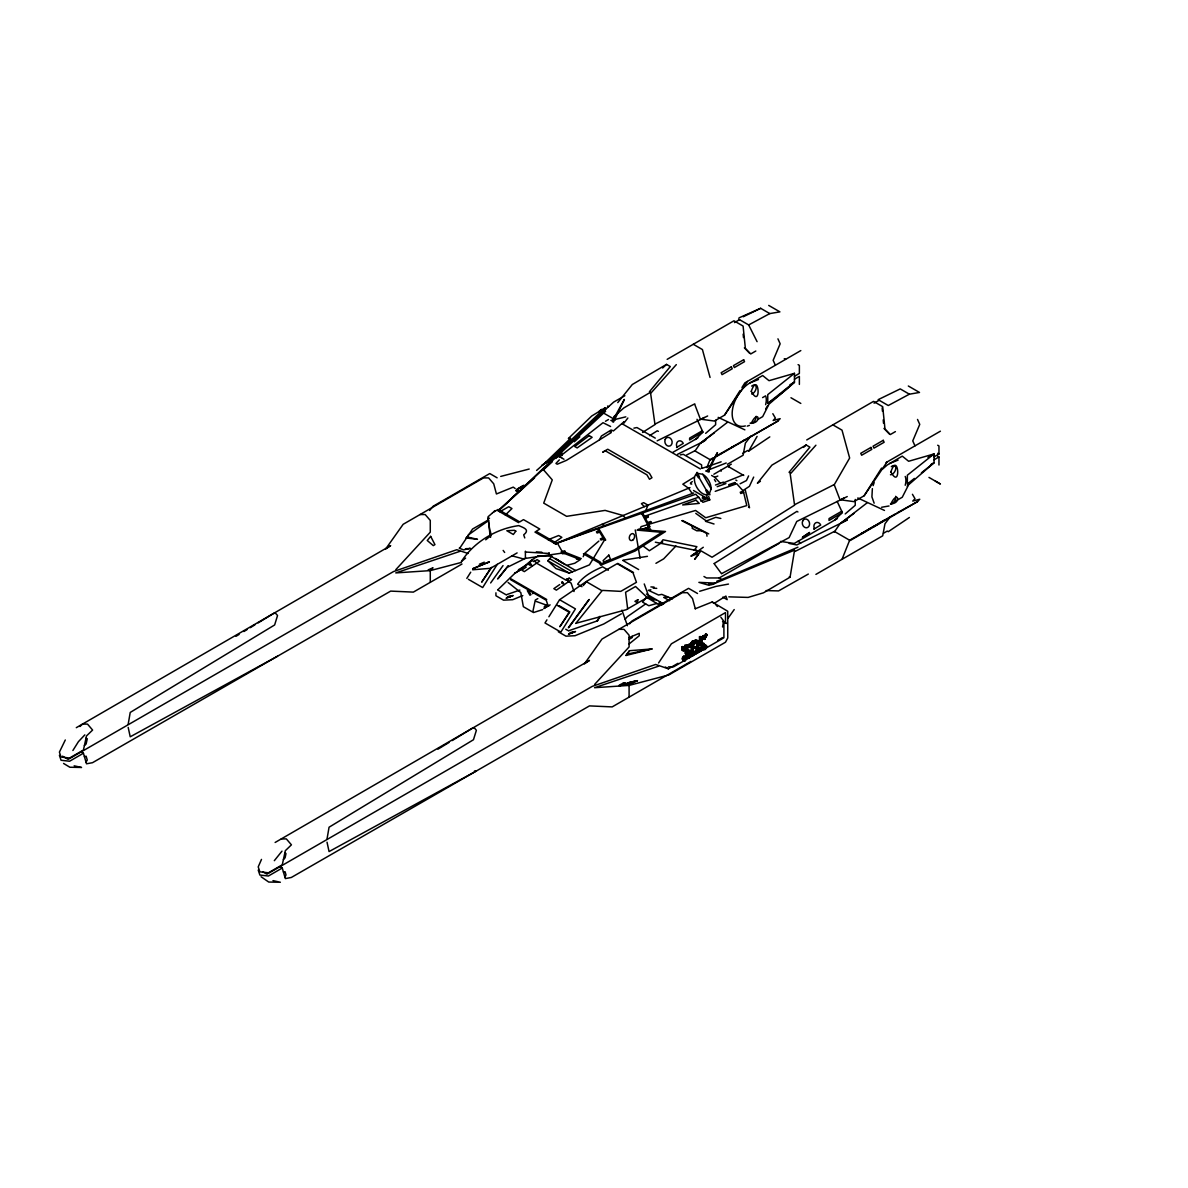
<?xml version="1.0" encoding="UTF-8"?>
<svg xmlns="http://www.w3.org/2000/svg" width="1188" height="1188" viewBox="0 0 1188 1188"><rect width="100%" height="100%" fill="white"/><g stroke="black" fill="none" stroke-linecap="round" stroke-linejoin="round"><path stroke-width="1.5" d="M692.322 526.076L692.248 528.348L696.792 530.784L701.395 530.694M697.742 473.418L697.044 472.319L696.123 474.339L698.44 477.739L699.524 477.116L697.742 473.418L702.761 474.279A11.865 6.846 60 0 1 711.152 488.817L709.385 493.599L707.068 490.199L705.999 490.822L707.766 494.535L709.993 494.743L709.385 493.599M872.363 488.624L871.918 496.896L874.145 503.192M728.808 596.851L748.113 597.416L763.498 592.797L790.065 577.19L794.579 550.103L712.043 584.541L708.865 583.947M128.185 724.19L130.22 712.444L274.636 624.962L277.547 615.518L275.646 613.335L273.775 613.32L258.123 622.898M327.027 838.966L329.061 827.219L473.463 739.738L476.388 730.293L474.487 728.11M532.922 611.33L535.283 600.059L537.837 598.589M691.772 648.5L693.035 650.4L691.772 648.5C695.218 644.802 695.396 649.806 691.772 648.143L691.772 646.896L693.406 646.272L691.772 648.143M550.133 604.87L543.881 608.479L548.604 605.538M682.61 658.598L683.961 656.118L685.224 656.845C682.758 658.85 685.535 663.706 683.308 659.682A2.228 1.277 -60 0 1 683.605 658.687L685.224 656.83M765.621 404.663L765.918 403.445A15.934 9.192 -60 0 0 765.918 396.718L765.621 395.856L762.592 397.594M905.211 485.253L905.523 484.036A15.934 9.192 -60 0 0 905.523 477.309L905.211 476.447M701.321 640.436L701.351 640.302A3.668 2.124 -60 0 0 702.271 639.961L703.771 637.822L702.45 637.377A3.148 1.812 -60 0 0 701.588 638.06L699.48 636.768L699.48 640.035L701.321 640.436L699.48 640.035M873.121 485.654L874.145 482.64M583.189 556.741L584.303 553.653L598.871 541.06M704.276 644.356L706.429 645.515A2.198 1.262 -60 0 1 706.726 646.168L706.726 646.792A2.213 1.277 -60 0 1 706.429 647.787L704.811 649.643L703.534 648.886C706.682 647.356 702.539 643.347 705.152 644.772A2.198 1.262 -60 0 1 705.464 645.426L705.479 645.737M649.346 595.678L648.826 597.044L653.905 599.985L656.325 599.702M686.159 655.39L685.417 657.291L686.887 656.429L688.164 657.172L686.694 658.018L687.421 656.118L688.164 657.172M659.741 601.677L659.088 603.311L661.968 604.974M687.837 655.464L685.431 659.964L684.154 659.236L685.773 655.182L687.837 655.464L689.441 657.647L688.179 656.919M706.86 467.597L710.053 459.637L713.171 457.84M842.01 559.325L849.643 540.243L895.41 513.825M645.767 510.602L647.98 505.152L643.629 502.643L641.416 503.653L644.341 506.667M705.613 637.362L704.336 636.62L705.939 633.961L707.216 634.689L704.633 639.382L703.37 638.654L704.009 637.303L702.702 635.832L705.613 637.362L707.216 634.689M703.37 638.654L705.939 633.961M529.239 564.998L529.878 563.602L531.779 566.468L524.339 571.621L521.799 570.151L526.269 567.062M529.744 564.656L530.383 563.246L532.283 566.127L536.56 563.157L566.052 580.19L566.542 578.883L567.819 579.625L568.606 581.645L571.086 583.085L574.042 591.535M561.776 583.145L562.414 581.749L564.315 584.615L568.606 581.645M748.603 475.913L746.45 480.546L740.124 483.768M753.682 477.086L749.39 486.352L743.213 490.421M704.633 639.382L705.286 638.045L702.702 635.832M685.298 648.217L687.199 648.589L687.199 645.47L685.164 648.381L683.887 647.653L685.045 645.247L688.431 646.034M702.138 645.143L698.826 644.208L700.861 641.297L702.138 642.025L702.138 645.143L696.762 643.658L696.762 646.792L698.618 647.178L698.618 644.49L697.356 643.748L697.356 646.435L698.618 647.178M702.138 642.025L700.088 644.95L700.222 642.099L701.499 642.827L701.499 645.515M624.398 399.554L613.454 422.171L612.741 421.755M708.078 472.096L717.463 452.702M261.494 859.399L258.212 866.898L259.875 871.829L268.414 872.794L282.269 864.805L285.328 850.712L291.431 844.831L286.323 838.891L281.229 838.951M682.417 647.193L683.694 647.92L683.694 650.608L682.417 649.881L682.417 647.193L684.05 648.084L685.298 645.529M683.664 648.306L685.313 648.811L686.56 646.272L685.045 645.247M697.356 643.748L698.975 644.639L700.222 642.099M698.589 644.861L700.252 645.381L701.499 642.827M284.912 877.13L285.996 874.932L285.105 871.784L283.412 871.947M907.201 486.338L908.82 483.174M599.391 439.916L601.395 436.041L611.196 429.952M626.046 655.464L629.506 650.712L651.974 648.945L626.046 655.464L629.506 650.712M72.884 750.504L78.408 741.683L84.823 734.882M693.911 646.807L693.584 645.693L691.134 646.911L691.134 650.029L693.035 650.4M705.152 647.059L703.534 648.915M612.191 421.517L624.264 399.495M706.979 471.517L717.329 452.643M742.574 453.43L747.653 450.49L748.678 451.084L757.083 436.412M597.282 621.176L600.014 616.468M597.133 620.968L599.747 616.498M65.295 739.99L59.4 752.123L61.063 757.053L69.602 758.003L83.427 750.029L86.501 735.921L92.605 730.056L87.511 724.101L82.507 724.086L79.967 726.507M604.855 539.397L589.441 564.864L569.29 573.136L555.999 568.577L547.787 560.706L551.603 556.667L575.616 570.537M765.696 408.88L767.611 405.747M86.011 762.087L87.273 760.068L86.13 756.207L84.407 756.608M466.825 578.408L470.715 572.215M497.267 564.345L482.67 587.555L468.414 579.328M546.94 619.854L544.995 622.958L560.84 632.105L575.438 608.88L559.593 599.732L548.886 616.765M704.187 417.508L701.054 419.23L714.374 421.042L724.532 415.161L740.035 390.57M741.965 387.481L744.876 382.878L800.816 350.579M695.945 651.573L697.549 650.282L698.811 651.024L697.356 652.687L698.811 651.024M843.777 498.099L840.659 499.821L853.964 501.633L864.136 495.767L881.57 468.087M694.416 641.268L695.901 640.124L697.49 641.223L695.589 642.322L697.49 641.223M491 567.73L481.689 582.179L491.654 567.374M274.324 860.676L281.987 851.143M459.741 548.188L472.572 529.031L488.491 519.854M658.568 662.978L671.383 643.822L725.497 612.592L725.497 623.18L726.432 623.462L723.477 621.755L722.542 626.997M834.347 532.001L840.109 523.581M724.532 415.161L747.415 381.407M864.136 495.767L887.02 461.998M694.832 451.277L700.504 442.976M683.961 656.088L682.343 657.959A2.228 1.277 -60 0 0 682.046 658.954L684.496 661.374M728.125 618.131L734.214 609.563M490.644 582.952L503.044 565.577M568.31 627.784L588.743 599.821M568.814 627.487L589.248 599.465M767.552 402.301L767.76 403.43A275.393 158.999 0 0 0 794.46 382.15L794.46 373.329L769.022 380.68L762.666 375.542L749.955 382.878A25.171 14.538 -60 0 0 732.313 410.929A25.171 14.538 -60 0 0 745.351 425.928M655.345 542.203L660.424 543.228L662.993 539.783L696.911 546.688L694.341 550.133L699.777 551.232M750.727 436.159L745.381 443.154L743.094 455.242L727.457 464.27M890.317 516.75L884.986 523.76L882.699 535.833L815.904 574.398M536.56 563.157L534.511 560.394L534.021 561.686L531.526 560.246L529.818 563.157L518.443 569.72M627.858 418.013L624.294 422.631L623.893 421.814L613.394 430.947L612.384 430.368L610.023 431.823L611.285 432.551L566.483 460.335L557.276 464.211L555.939 463.454L559.325 459.875M704.811 649.628L706.147 646.465L703.534 644.787M690.688 655.806L690.451 657.068L689.189 656.34L689.426 655.063L692.04 656.162L689.189 654.989L691.357 652.747L692.634 653.474L691.149 655.301L689.886 654.573L691.357 652.747M692.634 653.474L690.451 655.717L690.451 653.816L688.58 653.43L688.58 656.682L689.857 657.424L689.857 654.157L688.58 653.43M497.609 578.927L507.885 566.127M498.114 578.63L508.39 565.815M583.917 584.451L586.204 581.6L602.034 590.748L575.779 623.477M583.278 585.536L586.709 581.259L617.181 563.661L633.026 572.809L636.456 582.313L620.775 591.372L602.539 590.406M617.76 402.598L632.283 384.526L666.527 364.389L670.299 366.572L649.45 391.698L650.475 392.292L654.989 424.576L642.53 432.447M555.939 458.449L559.489 454.068L562.028 455.524M625.155 619.275L627.234 616.75L645.663 603.92M429.625 510.469L433.1 506.266L489.768 473.552L497.133 477.814M629.595 623.863L631.912 621.057L688.58 588.342L697.519 593.495M675.942 545.99L663.676 558.85L655.939 563.32M651.232 392.723L676.314 364.627M790.837 473.329L815.904 445.218M699.598 648.663L699.821 648.41A2.836 1.634 -60 0 1 700.534 647.846L702.167 648.396L700.89 647.252A2.925 1.693 -60 0 0 700.415 647.534C698.707 648.336 701.039 649.688 701.692 648.262A2.925 1.693 -60 0 1 702.167 647.98M700.875 649.064L698.99 648.336L698.99 650.668L700.875 651.054L701.083 649.153A2.836 1.634 -60 0 1 701.811 648.574L702.138 648.41M703.237 647.698L701.366 646.955L701.366 649.301L703.237 649.688L703.459 647.772A2.836 1.634 -60 0 1 704.187 647.208L703.266 645.871A2.925 1.693 -60 0 0 702.791 646.153C701.083 646.97 703.415 648.306 704.068 646.896A2.925 1.693 -60 0 1 704.543 646.614M692.47 640.822L694.356 641.208L694.356 644.46L692.233 644.104A3.044 1.752 -60 0 1 691.401 644.757C688.119 645.812 692.069 639.604 693.747 642.56L692.47 640.822L692.47 641.832M693.733 647.044L693.035 648.886M700.088 637.585L700.326 637.332A3.148 1.812 -60 0 1 701.187 636.649L702.494 637.08L700.994 639.218A3.668 2.124 -60 0 1 700.088 639.575L701.351 640.302M395.767 569.705L430.279 532.165L430.279 520.418L425.17 514.538L420.062 514.538M594.579 684.481L629.091 646.955L629.091 635.209L623.982 629.328L618.889 629.313M697.549 651.262C699.925 653.638 697.92 650.207 696.792 651.974M698.811 651.989C693.525 655.984 701.38 647.772 696.881 651.47C692.946 650.757 699.999 647.074 698.143 651.158M721.175 453.608L722.052 452.673M731.348 447.742L732.224 446.807M733.471 446.51L734.347 445.574M743.643 440.644L744.52 439.694M686.605 455.004L694.787 450.831L710.558 459.934L777.932 421.042L780.16 418.651L773.165 420.493L775.378 418.102L772.839 413.706M861.642 533.264L860.765 534.214L871.814 527.398M873.952 526.165L873.076 527.101L884.124 520.299M795.099 551.425L834.392 531.437L850.148 540.54L917.522 501.633L919.75 499.257L912.755 501.084L914.983 498.693L912.443 494.297M692.47 642.159C691.52 647.698 689.382 640.347 693.747 642.886C693.911 647.044 690.109 643.837 693.747 642.886M283.412 859.548L285.105 857.751L285.996 853.578L284.912 852.628M696.703 641.06C700.608 641.55 694.238 645.366 695.099 642.366C695.485 639.59 700.222 641.371 696.807 640.228C691.49 639.055 694.668 645.693 696.242 641.505A4.277 2.465 -60 0 1 695.515 642.04M698.009 641.772L697.519 642.248A4.277 2.465 -60 0 1 696.51 642.916L694.327 641.876M697.549 650.282L697.549 650.935C695.054 652.42 701.187 647.415 699.42 651.9M695.485 439.501L702.925 432.046L697.014 419.29M834.897 519.988L842.337 512.533L837.169 501.41M647.118 530.1L648.44 528.794L650.371 528.927L650.846 530.383M505.36 514.998L511.954 508.553L508.791 506.712L499.762 511.761M701.351 639.99L701.826 637.139L700.801 637.258A3.445 1.99 -60 0 0 700.088 637.926L700.088 639.263C701.44 642.114 704.766 636.902 702.063 638.001A3.445 1.99 -60 0 0 701.351 638.654L700.088 639.263M498.01 589.634L514.953 573.21M882.743 468.963L887.243 464.983L902.271 456.133L908.627 461.271L934.05 453.935L934.05 462.741L908.627 484.749L902.271 497.237L895.915 500.905M543.391 464.463L536.62 470.418M543.97 463.914L570.596 438.298L568.384 438.476L591.683 416.038L605.167 407.781L548.737 461.093M517.894 490.288L516.75 491.387L517.433 491M600.727 409.994L598.975 411.657L601.692 409.355M549.985 461.33L551.187 460.187M552.435 459.147L549.747 461.687L551.262 460.796L550.237 460.202L542.456 464.82M603.43 411.107L606.177 408.375M518.577 522.631L498.232 510.885L602.524 412.37M602.717 411.969L613.736 402.034L624.873 395.723M498.232 510.885L605.628 411.271M696.123 474.339L695.485 474.933A11.865 6.846 60 0 0 696.821 487.392A11.865 6.846 60 0 0 706.949 494.787L707.766 494.535M84.407 745.529L86.13 743.955L87.273 738.773L86.011 738.194M803.534 447.401L806.132 444.995L809.904 447.163L789.084 472.304L790.065 472.883L794.579 505.182L712.043 557.231L700.965 550.831L694.609 559.355L698.47 554.529L697.356 553.89L691 556.088M662.622 368.013L666.527 364.389M687.05 651.024L687.897 649.212L685.045 650.43L685.045 653.549L686.961 653.905L685.684 651.93L686.961 653.905M685.684 651.588L685.684 650.415C690.555 654.098 689.723 646.762 685.684 651.588L686.961 652.331L688.58 650.489L686.961 651.143L686.961 652.331M493.718 511.983L498.128 509.444L499.153 510.023L534.585 477.873M552.361 461.716L542.753 470.448L543.065 469.29L552.271 479.878L543.718 503.118L566.602 516.335L605.108 510.394L623.121 515.518L625.304 518.102M557.84 456.727L561.954 452.984M574.309 441.773L579.803 436.783M613.647 416.884L623.893 407.9L650.475 392.292M492.129 513.231L488.06 516.75L490.184 536.575M705.642 433.368L715.636 424.71L715.636 420.3M789.886 384.778L794.46 382.135L769.022 404.158L762.666 416.632L757.899 419.394M845.203 513.944L855.241 505.301L855.241 499.435M688.431 646.361L686.619 646.925L688.862 644.624M518.25 571.324L531.526 560.246M485.699 539.812L490.614 535.833L488.06 518.235L489.501 518.235M465.607 558.093L461.375 561.523C473.789 542.114 496.109 528.69 518.785 525.616C523.359 527.665 530.472 529.596 523.7 534.838L524.769 537.926M629.091 643.955L639.248 635.773L639.248 633.308L629.091 637.644M794.46 382.135L767.76 403.43L767.76 394.624L794.46 373.329M914.374 478.422L907.35 484.021L907.35 475.215L934.05 453.935L927.976 457.439M921.413 472.824L934.05 462.741L931.006 464.493M688.208 646.124C694.534 641.787 682.476 651.217 690.733 646.554C692.218 641.312 684.956 649.064 688.312 645.292M695.619 650.742L697.519 649.777L695.366 652.39M561.493 455.182L603.029 422.705L610.587 426.492M578.541 558.909L576.566 559.221L576.566 558.152M705.746 440.139L701.054 442.708L727.442 422.304M846.91 519.869L840.659 523.299L867.047 502.895M564.374 553.489L562.355 553.801L562.355 552.702L580.323 559.607L574.784 563.231L566.706 565.384M701.054 442.708L714.374 432.788M840.659 523.299L853.964 513.379M703.296 547.252L691.253 555.939L698.722 551.277M688.847 644.431L686.902 645.411L689.471 644.223M468.146 535.075L488.58 520.537M559.786 584.526L553.831 588.654L556.385 590.124L563.81 584.971L561.909 582.09M553.742 542.931L561.85 537.347L558.687 535.521L548.143 539.694M559.593 599.732L572.898 590.674M573.403 590.332L586.204 581.6M691.758 484.11L690.555 483.813A1.723 1.01 -60.5 0 1 690.703 482.744L692.307 481.645M702.613 497.104C700.623 499.45 707.395 498.277 704.024 496.926M748.678 451.084L769.794 436.887M909.384 517.493L888.268 531.675L887.258 531.081L883.441 533.293M693.168 652.019L693.97 651.722L694.074 653.504L695.351 654.246L695.322 652.628L693.733 653.43L693.733 655.182L691.861 654.796L691.861 651.529L693.733 651.915C692.871 654.395 697.326 649.539 695.96 653.89L694.074 653.504M531.986 559.875L536.56 556.875M534.526 561.345L537.065 559.682L539.604 561.152L537.065 562.815M662.429 531.972L634.466 549.866L601.38 563.78M662.8 541.951L649.361 550.742L643.198 546.094M514.612 573.433L521.309 569.082L514.835 573.329M693.272 651.588L694.609 651.306L694.683 653.162M686.248 651.262L687.303 649.762L685.684 650.415M760.394 481.289L757.395 483.204L771.903 465.132L806.132 444.995M649.539 435.684L657.32 430.784L658.345 431.363M714.389 563.424L796.925 511.375L797.935 511.969M694.163 477.16L682.818 484.199L688.565 488.238L692.233 493.555M235.967 636.322L239.13 634.407M243.882 631.526L247.045 629.61M250.208 627.695L254.96 624.814M437.926 749.197L449.005 742.485M452.168 740.57L472.572 728.11L474.458 728.125M632.848 681.66L637.421 680.665L627.116 685.045L632.848 681.66L637.421 680.665M546.079 462.028L546.822 461.583L544.921 463.142L545.678 462.696M550.178 459.608L548.203 461.196L548.96 460.751M541.876 465.369L549.643 460.781L550.653 461.36M605.449 421.28L608.494 419.513M76.299 727.68L390.674 545.619L385.565 549.123L403.163 524.294L483.516 477.903L488.61 477.918L493.718 483.798L496.421 493.97L513.261 487.125L515.176 488.52M275.126 842.47L589.486 660.409L584.377 663.914L601.974 639.085L682.328 592.693L687.436 592.693L692.53 598.574L695.307 608.791M667.166 359.34L733.946 320.79L743.094 326.061L745.381 348.426L750.727 353.965L755.806 351.024M734.466 322.601L739.56 319.661M604.915 408.152L601.707 411.39M494.431 511.018L495.158 510.602L492.426 512.949M461.998 564.033L413.365 592.114L390.674 591.104L92.516 762.696L86.501 763.795L83.427 753.237L69.602 761.226L61.063 760.261L59.4 755.33M794.46 376.269L799.375 373.433L799.375 365.369L798.098 364.642M702.331 430.754L689.619 438.09L689.619 439.991L702.925 432.046M794.46 379.21L799.375 376.373L799.375 384.422M672.809 452.376L697.846 437.926M517.122 552.91L490.421 568.324L472.631 569.78M716.305 456.029L777.932 421.042M713.869 474.235L731.303 464.166M532.595 593.673L533.605 593.094M806.756 439.931L873.536 401.381L882.699 406.667L884.986 429.017L890.317 434.556L895.41 431.615M874.071 403.192L879.15 400.252M621.398 613.795L603.727 623.997L575.051 635.714L565.934 636.159L558.301 631.764M886.025 462.578L940.406 431.185M703.964 576.492L706.504 577.962L719.215 577.962L778.972 543.465M934.05 456.86L938.966 454.024L938.966 445.96L937.688 445.233M841.728 511.241L829.016 518.577L829.016 520.478L841.728 513.127M934.05 459.801L938.966 456.964L938.966 465.028M837.436 518.517L794.223 543.465L780.486 541.416M629.091 639.367L632.224 637.555L632.224 636.308M690.941 661.419L612.176 706.905L589.486 705.895L291.327 877.472L285.328 878.585L282.269 868.012L268.414 876.016L259.875 875.051L258.212 870.121M683.694 650.608L681.823 650.222L681.823 647.104L682.699 646.599L685.164 648.381M699.48 636.768L701.351 637.154L701.351 638.327M681.823 647.104L683.961 647.341M695.589 642.619L698.084 641.178M691.134 646.911L692.396 647.653L695.381 646.628L693.035 649.242M696.762 643.658L698.9 643.896M685.684 651.93L690.02 652.138L687.926 651.885M689.263 650.519L691.297 650.801L690.525 651.841L689.263 650.519L691.297 650.801M694.891 647.267L696.925 647.564L696.153 648.603L694.891 647.267L696.925 647.564M701.96 643.183L703.994 643.48L703.222 644.52L701.96 643.183L703.994 643.48M689.263 651.113L691.297 651.395M694.891 647.861L696.925 648.158M701.96 643.777L703.994 644.074M686.961 652.672L689.203 652.613M691.861 651.529L693.733 651.915M704.543 647.014L702.91 646.48A2.836 1.634 -60 0 0 702.197 647.044L703.237 648.024M700.875 648.722L700.267 651.41L698.99 650.668M701.366 646.955L703.237 647.341M684.154 659.236L686.07 659.592L686.516 658.479L688.773 658.033L687.51 657.306M690.763 655.42L692.827 655.702L691.149 655.301M262.771 871.769L266.958 874.19L592.277 686.367L655.613 664.478L668.443 668.814L677.992 663.305M682.758 660.558L685.951 658.716M689.129 656.875L692.307 655.034M697.089 652.286L700.267 650.445M717.775 640.347L722.542 637.585M683.219 660.647L685.224 660.959M808.33 574.056L778.571 590.911L766.097 590.57M896.985 512.949L917.522 501.633M738.535 319.082L748.678 324.933L769.794 313.587L779.907 311.865L768.71 305.405M909.384 394.193L888.268 405.524L878.14 399.673L900.237 388.907L909.384 394.193L919.497 392.456L908.315 385.996M721.755 573.566L789.129 537.6L796.762 521.458L847.237 496.569M749.955 382.878L758.479 379.521M889.56 463.469L898.069 460.127M655.509 423.864L694.787 403.861M795.099 504.454L834.392 484.466L849.643 458.033L842.01 430.145L832.862 424.859M657.157 440.852L707.632 415.978M677.561 454.291L704.35 441.09M508.226 566.854L525.883 558.122M847.237 520.062L796.762 544.936L789.129 543.465M628.749 684.763L636.293 681.066M743.272 316.765L760.647 308.301L769.794 313.587M277.547 656.207L130.22 736.798L128.185 727.412M547.282 605.42L544.253 606.801L547.475 604.529M467.092 548.47L463.766 549.94L459.192 548.173M739.025 317.849L760.647 308.301M751.707 394.03L752.628 393.644A5.034 2.911 -60 0 0 756.073 388.61L756.192 387.481A5.034 2.911 -60 0 0 753.548 385.031M797.935 547.193L721.755 579.432L719.215 577.962M690.005 487.629L555.256 543.807L695.797 494.223L702.895 502.316L709.771 499.896L708.672 496.495M711.612 475.438L714.82 477.294L717.819 476.046M479.373 564.226L484.318 562.191M488.209 562.34L472.794 568.696L489.411 561.865L487.615 562.592M522.794 595.574L512.681 599.702L503.564 600.163L495.931 595.752L495.931 592.812M723.121 482.981L743.51 474.74M658.568 666.186L594.579 687.704L629.091 685.402L668.829 674.933L725.497 642.218L727.739 637.986L727.739 611.285L712.206 601.974L695.232 608.761M695.247 642.173L694.341 642.069M705.642 471.042L726.224 462.993M693.703 493.02L556.652 543.228M715.518 485.016L723.358 482.135M717.181 486.679L725.898 483.605M641.03 513.543L643.05 513.78L650.014 526.923L649.004 526.329M644.401 516.335L698.841 497.119M715.221 491.342L736.738 483.754L743.317 491.134L746.777 505.583L705.717 517.76L695.559 510.454L648.663 524.354M700.682 501.039L707.558 498.618L706.533 495.441M743.317 491.134L740.258 492.218L740.748 493.51L743.658 492.515M747.222 426.15L749.42 425.378M889.025 505.984L881.6 507.261M716.735 581.229L721.502 579.581M506.667 594.624L519.884 590.08M569.022 630.635L597.46 620.849M702.049 468.354L721.146 461.82M622.854 683.367C609.993 689.263 634.347 681.66 622.854 683.367L625.244 683.338L620.552 685.506M459.741 551.395L395.767 572.913L430.279 570.611L461.375 562.429M542.664 609.622L533.516 612.548L523.344 606.682L520.804 592.574L508.093 582.476M500.727 476.418L529.209 469.037M699.673 591.282L715.948 586.412L728.482 584.08M647.668 524.665L641.06 526.64L639.768 529.967L638.728 529.373M693.747 642.56C692.025 642.292 690.065 646.539 692.678 645.5A3.044 1.752 -60 0 0 693.495 644.846L693.747 644.817M656.801 603.459L648.826 605.731L642.515 602.093L646.584 597.312L659.875 605.316M576.284 623.18L626.15 609.741L648.856 596.628L644.238 583.947M610.855 420.478L625.824 416.839M647.445 556.34L623.314 560.127M627.754 653.979L651.974 648.945M470.478 548.381L465.384 549.435L469.735 548.292M633.917 428.14L636.961 427.561L655.271 438.12M680.264 454.9L683.323 454.321L701.618 464.894L701.618 467.938M650.905 589.827L648.351 590.302L658.568 595.025L661.79 594.371L672.497 598.856M561.389 553.207L522.824 558.776L512.043 555.836M667.656 596.836L663.676 597.386L669.616 600.697M668.443 666.869L673.522 666.869L723.908 637.778L723.908 621.339L720.864 617.24M474.487 770.982L476.388 770.982L329.061 851.573L327.027 842.173M537.466 555.836L552.078 556.207M650.89 586.931L654.068 587.08M653.192 588.194L656.726 588.357M536.337 551.871L541.802 552.212M525.393 552.019L549.094 553.489M638.001 529.403L665.518 531.496L635.194 550.965L600.742 565.221L599.301 563.023L583.397 553.846M637.035 530.115L661.879 532.328M683.961 660.201L683.026 659.919M660.424 543.228L696.911 550.608L694.341 550.133M688.327 651.767L690.02 652.138M720.834 518.458L715.755 517.315L705.509 521.324L714.033 523.997M557.276 456.118L561.568 457.484M468.027 553.489L456.801 549.702L393.466 571.591L68.162 759.399L62.548 756.177M536.055 601.38L548.767 605.969M564.166 551.93L581.288 558.642M601.9 524.368L604.841 525.616M744.876 429.848L718.176 417.374M884.481 510.439L857.781 497.965M714.404 479.551L715.725 481.645M682.506 520.522L708.731 533.887M681.734 520.686L706.637 533.367L706.994 536.219M74.146 765.829L81.541 767.463L69.869 767.24L63.573 763.439M272.973 880.62L280.353 882.253L268.711 882.045L261.093 876.744M784.288 358.657L785.55 359.385M937.688 453.296L938.966 454.024M937.688 456.237L938.966 456.964M935.327 481.081L940.406 484.021L928.971 477.413M790.956 397.742L800.816 403.43M693.272 344.268L702.42 349.554L710.053 377.442M727.754 466.231L743.733 475.452M607.573 406.044L608.583 406.638M735.832 480.101L736.857 480.68M603.638 413.097L615.414 419.899M621.963 423.685L700.415 468.978M748.499 507.142L749.524 507.736L745.307 490.169M797.935 541.327L800.771 542.961M693.525 490.51L709.771 499.896M789.307 576.744L790.065 577.19M560.008 456.949L563.973 459.251M642.025 513.186L643.05 513.78M714.033 563.528L721.502 573.7M647.995 526.626L649.004 527.22L639.768 529.967L649.034 527.234L642.055 514.137M722.794 597.119L727.175 599.643L725.898 596.079L714.122 603.37L712.206 601.974M524.754 485.833L523.73 485.253L517.3 489.025L518.31 489.605M598.648 528.497L605.717 540.065M524.146 486.412L523.121 485.818L516.721 489.575L517.73 490.169M597.653 528.853L604.692 540.377M622.809 560.424L638.639 569.557M617.686 563.364L633.531 572.512M585.803 553.727L600.252 562.072L601.989 564.716M608.33 570.181L602.524 566.825C593.317 570.775 583.62 575.942 577.635 584.169L581.986 586.694M646.465 594.015L663.632 603.935M499.153 510.023L519.735 521.918L523.477 519.616L539.798 529.031L536.085 531.348L557.796 543.881L562.191 551.514M534.927 532.061L556.296 544.401M705.316 634.318L706.593 635.06M704.009 637.303L705.286 638.045M704.009 638.283L705.286 639.01M700.088 636.426L701.351 637.154M700.088 637.926L701.351 638.654M699.97 641.802L701.247 642.545M696.747 641.475L698.009 642.203M698.975 644.639L700.252 645.381M549.702 558.687L572.453 571.829M704.276 648.485L705.553 649.212M692.47 643.51L694.356 644.46M547.787 560.706L569.29 573.136M701.366 649.301L702.643 650.029L702.643 647.698M698.99 648.336L700.875 649.391M697.549 649.97L698.811 650.697M691.772 646.896L693.035 647.638M689.471 645.812L690.733 646.554M697.549 650.935L698.811 651.663M686.902 645.01L688.164 645.737M695.574 650.356L696.851 651.083M685.936 647.861L687.199 648.589M684.05 648.084L685.313 648.811M690.614 653.177L691.876 653.905M685.045 650.43L686.322 651.158L686.322 654.276M686.412 651.514L687.689 652.257M691.861 654.796L693.139 655.524L693.139 652.257M689.189 655.36L690.451 656.088M685.773 655.182L687.05 655.925M683.219 656.519L684.496 657.261M559.088 605.702L569.824 611.909L559.845 626.729L569.171 612.266L556.89 605.182M665.339 667.032L668.443 668.814M510.112 578.363L546.732 599.509M510.632 579.685L546.228 600.237L547.757 604.796M497.668 589.916L506.281 594.891M565.77 629.239L568.636 630.887M81.126 751.915L83.427 753.237M279.967 866.676L282.269 868.012M722.542 621.473L725.497 623.18M565.176 564.508L555.405 558.479L562.058 562.696M709.429 471.844L707.261 470.596M695.767 513.35L705.91 520.656M697.623 643.168L698.826 644.208M682.699 646.599L683.887 647.653M698.618 644.49L699.866 645.604M683.694 647.92L684.927 649.034M647.237 597.564L635.55 586.501L625.571 592.263L627.665 608.865M883.961 428.437L889.307 433.962M744.371 347.832L749.702 353.371M714.82 477.294L720.314 483.249M715.636 604.499L717.448 606.519M703.355 635.461L704.336 636.62M503.148 550.415L504.662 552.465M702.761 474.279L711.152 488.817M696.821 473.7L708.687 494.253M565.443 552.019L564.716 550.772L561.167 551.826L561.894 553.059M528.318 590.035L530.962 594.639L529.952 595.218L527.309 590.629M748.678 324.933L757.083 341.669M917.522 419.438L919.75 424.383L912.755 440.897L914.983 445.856M777.932 338.832L780.16 343.792L773.165 360.306L775.378 365.265M840.109 500.089L834.347 485.031M694.832 404.633L700.504 419.498M621.933 610.127L627.413 625.705M635.253 529.952L640.065 558.271M895.663 496.317L895.782 497.312A5.034 2.911 -60 0 1 890.451 503.95M756.147 416.32L756.192 416.721A5.034 2.911 -60 0 1 753.994 421.785A5.034 2.911 -60 0 1 750.118 423.136M882.164 407.87L882.461 411.3M883.219 419.869L883.516 423.284M743.168 334.125L743.465 337.555M623.893 421.814L623.938 422.973M728.764 465.637L728.764 466.81M721.146 470.047L721.146 471.22M700.757 637.511L700.757 640.763M698.024 644.401L698.024 647.519M692.396 647.653L692.396 650.772M689.189 653.073L689.189 654.989M686.56 646.272L686.56 648.96M683.1 647.846L683.1 650.965M629.091 685.402L629.091 697.133M572.319 632.194L572.319 633.382M549.094 552.658L549.094 553.712M525.393 551.202L525.393 557.246M509.949 596.198L509.949 597.371M490.614 531.942L490.614 537.199M430.279 570.611L430.279 582.358M751.707 386.1A5.034 2.911 -60 0 1 752.628 385.432M893.153 465.622A5.034 2.911 -60 0 1 895.782 468.072L895.663 469.215A5.034 2.911 -60 0 1 892.233 474.235L891.312 474.636A5.034 2.911 -60 0 1 890.451 474.725M891.312 466.691A5.034 2.911 -60 0 1 892.233 466.023M751.262 391.342C761.79 410.32 758.82 369.513 751.262 391.342M890.851 471.933C901.395 490.911 898.425 450.104 890.851 471.933M751.306 423.255C762.295 422.794 758.137 408.672 751.306 423.255M890.911 503.846C901.9 503.385 897.742 489.278 890.911 503.846M637.867 599.673L637.421 602.717L634.912 601.366L637.867 599.673M688.535 646.955L690.139 645.678L688.535 646.955M676.596 447.445L683.263 443.391A4.455 3.594 75.1 0 0 678.259 441.208A4.455 3.594 75.1 0 0 676.967 447.03L676.596 447.445M814.032 529.076L820.7 525.022A4.455 3.594 75.1 0 0 815.696 522.824A4.455 3.594 75.1 0 0 814.404 528.66L814.032 529.076M802.464 537.288L809.518 532.536L802.464 537.288M627.398 683.13L631.407 681.867L627.398 683.13M515.815 531.155L513.335 534.481L506.831 530.724L514.33 530.294L515.815 531.155M623.225 685.328L627.234 684.08L623.225 685.328M430.665 536.352L427.249 540.495L433.278 545.619L434.942 544.609L430.665 536.352M432.803 567.909L430.992 569.75L428.155 569.869L432.803 567.909M608.82 555.093L603.118 560.632L603.86 562.102L610.439 559.221L608.82 555.093M516.884 489.694L515.726 490.807L517.626 489.263L516.884 489.694M521.042 487.258L519.839 488.402L521.784 486.828L521.042 487.258M467.226 536.976L465.934 537.956L477.472 539.322L467.226 536.976M589.203 435.61L574.74 446.54L577.145 447.921L592.144 437.303L589.203 435.61M569.097 578.17L566.557 579.833L569.097 581.303L571.636 579.64L569.097 578.17M605.182 450.698L602.702 452.242L605.241 450.772L646.94 474.844L649.48 479.254L651.974 477.71L649.435 473.299L607.736 449.227L605.182 450.698M731.348 366.84L721.175 372.705L722.052 374.651L732.224 368.785L731.348 366.84M743.643 359.726L733.471 365.607L734.347 367.552L744.52 361.672L743.643 359.726M870.938 447.431L860.765 453.296L861.642 455.242L871.814 449.376L870.938 447.431M883.248 440.317L873.076 446.198L873.952 448.143L884.124 442.278L883.248 440.317M508.137 596.554L506.118 598.321L513.171 595.53L508.137 596.554M570.507 632.565L568.488 634.333L575.541 631.541L570.507 632.565M695.99 500.178L682.64 504.959L699.257 503.385L695.99 500.178M734.823 482.536L728.69 484.704L729.239 485.64L735.372 483.486L734.823 482.536M598.396 531.066L596.406 531.764L597.104 533.026L599.094 532.313L598.396 531.066M647.712 515.919L645.723 516.617L646.406 517.879L648.381 517.181L647.712 515.919M602.301 538.149L600.326 538.847L600.965 540.02L602.984 539.411L602.301 538.149M715.399 583.1L709.043 585.298L698.886 582.372L715.399 583.1M650.697 521.547L648.663 522.156L649.331 523.418L651.366 522.824L650.697 521.547M802.643 521.027A4.455 3.594 75.1 0 0 806.177 527.799A4.455 3.594 75.1 0 0 808.969 521.339A4.455 3.594 75.1 0 0 802.643 521.027M665.206 439.411A4.455 3.594 75.1 0 0 668.74 446.168A4.455 3.594 75.1 0 0 671.532 439.723A4.455 3.594 75.1 0 0 665.206 439.411M632.996 539.901A3.594 2.525 -70.5 0 0 633.516 533.887A3.594 2.525 -70.5 0 0 629.284 537.466A3.594 2.525 -70.5 0 0 632.996 539.901"/></g></svg>
